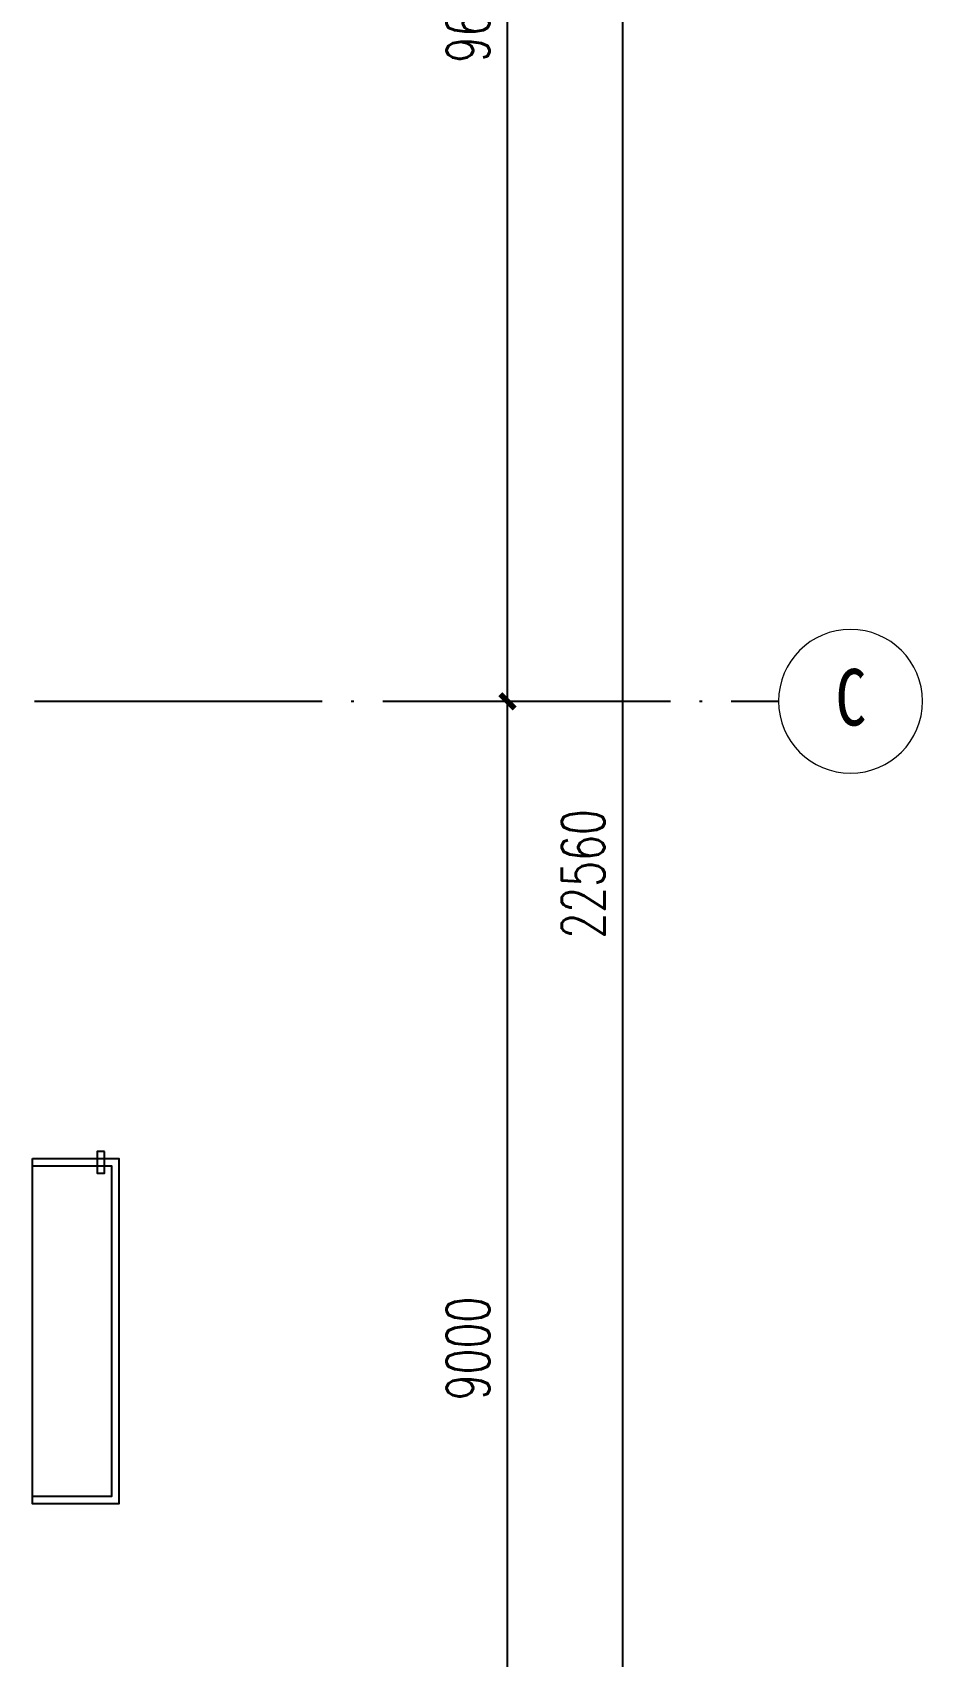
# Model space of a CAD drawing. Extents: x 3213259 to 3716512, y 332899 to 392399.
# Drawn here: x 3636799 to 3642983, y 369707 to 380998 of the extents above; entities that cross this region are included whole.
import ezdxf

# ---------------------------------------------------------------- set-up
doc = ezdxf.new("R2010")
doc.units = 0
doc.header["$LTSCALE"] = 1000
doc.header["$MEASUREMENT"] = 0
doc.linetypes.add('DOTE', pattern=[2.4200000000000004, 2, -0.2, 0.02, -0.2])
doc.layers.add('AXIS', color=3, linetype='Continuous')
doc.layers.add('DOTE', color=1, linetype='DOTE')
doc.layers.add('S-GRID-IDEN', color=7, linetype='Continuous', lineweight=18)
doc.styles.add('_TCH_DIM_T3', font='SIMPLEX.shx', dxfattribs={"width": 0.7058823529411765, "bigfont": 'GBCBIG'})
doc.styles.add('sepd_yb2', font='sepd_gbe.shx', dxfattribs={"width": 0.8, "bigfont": 'sepd_gbc.shx'})
doc.dimstyles.new('_TCH_ARCH&&100', dxfattribs={"dimtxt": 297.5, "dimasz": 100, "dimexe": 250, "dimexo": 300, "dimgap": 126.25, "dimtad": 1, "dimdec": 0, "dimzin": 0, "dimdsep": 46, "dimtxsty": '_TCH_DIM_T3', "dimblk": 'ARCHTICK', "dimcen": 0.09, "dimclrt": 7, "dimazin": 2, "dimtfac": 1, "dimtdec": 0, "dimtix": 1, "dimtmove": 2, "dimatfit": 3, "dimfxl": 1, "dimtolj": 1, "dimtzin": 0, "dimarcsym": 0})

# ---------------------------------------------------------------- blocks, each defined once
blk = doc.blocks.new('轴网 - M_轴线标头 - 圆-208176--3_200m层平面图')
at = {"layer": 'S-GRID-IDEN'}
blk.add_circle((0, 0), 5.000000000000004, dxfattribs=at)
blk = doc.blocks.new('_ArchTick')
at = {"color": 0, "linetype": 'ByBlock', "const_width": 0.4}
blk.add_lwpolyline([(-0.5, -0.5), (0.5, 0.5)], dxfattribs=at)
blk = doc.blocks.new('*D106')
at = {"layer": 'AXIS', "color": 0, "lineweight": -2}
for p, q in [((1996733.513834468, 317479.3967920198), (1997995.475934008, 317479.3967920198)), ((1997745.475934008, 294919.3967920165), (1997745.475934008, 317479.3967920198)), ((1996733.513834468, 294919.3967920165), (1997995.475934008, 294919.3967920165))]:
    blk.add_line(p, q, dxfattribs=at)
at = {"layer": 'Defpoints', "color": 0}
for p in [(1996433.513834468, 317479.3967920198), (1997745.475934008, 317479.3967920198), (1996433.513834468, 294919.3967920165)]:
    blk.add_point(p, dxfattribs=at)
at = {"layer": 'AXIS', "color": 0, "lineweight": -2, "xscale": 100, "yscale": 100, "zscale": 100}
for p, rotation in [((1997745.475934008, 317479.3967920198), 90), ((1997745.475934008, 294919.3967920165), 270)]:
    blk.add_blockref('_ArchTick', p, dxfattribs=dict(at, rotation=rotation))
at = {"layer": 'AXIS', "color": 7, "insert": (1997470.475934008, 306199.3967920181), "char_height": 297.5, "attachment_point": 5, "rotation": 90, "style": '_TCH_DIM_T3'}
blk.add_mtext('\\A1;22560', dxfattribs=at)
blk = doc.blocks.new('*D109')
at = {"layer": 'AXIS', "color": 0, "lineweight": -2}
for p, q in [((1996483.513834468, 307399.3967920206), (1997195.47593401, 307399.3967920206)), ((1996945.47593401, 298399.3967920205), (1996945.47593401, 307399.3967920206)), ((1996483.513834468, 298399.3967920205), (1997195.47593401, 298399.3967920205))]:
    blk.add_line(p, q, dxfattribs=at)
at = {"layer": 'Defpoints', "color": 0}
for p in [(1996183.513834468, 307399.3967920206), (1996945.47593401, 307399.3967920206), (1996183.513834468, 298399.3967920205)]:
    blk.add_point(p, dxfattribs=at)
at = {"layer": 'AXIS', "color": 0, "lineweight": -2, "xscale": 100, "yscale": 100, "zscale": 100}
for p, rotation in [((1996945.47593401, 307399.3967920206), 90), ((1996945.47593401, 298399.3967920205), 270)]:
    blk.add_blockref('_ArchTick', p, dxfattribs=dict(at, rotation=rotation))
at = {"layer": 'AXIS', "color": 7, "insert": (1996670.47593401, 302899.3967920206), "char_height": 297.5, "attachment_point": 5, "rotation": 90, "style": '_TCH_DIM_T3'}
blk.add_mtext('\\A1;9000', dxfattribs=at)
blk = doc.blocks.new('*D110')
at = {"layer": 'AXIS', "color": 0, "lineweight": -2}
for p, q in [((1996483.513834468, 316999.3967920205), (1997195.47593401, 316999.3967920205)), ((1996945.47593401, 307399.3967920206), (1996945.47593401, 316999.3967920205)), ((1996483.513834468, 307399.3967920206), (1997195.47593401, 307399.3967920206))]:
    blk.add_line(p, q, dxfattribs=at)
at = {"layer": 'Defpoints', "color": 0}
for p in [(1996183.513834468, 316999.3967920205), (1996945.47593401, 316999.3967920205), (1996183.513834468, 307399.3967920206)]:
    blk.add_point(p, dxfattribs=at)
at = {"layer": 'AXIS', "color": 0, "lineweight": -2, "xscale": 100, "yscale": 100, "zscale": 100}
for p, rotation in [((1996945.47593401, 316999.3967920205), 90), ((1996945.47593401, 307399.3967920206), 270)]:
    blk.add_blockref('_ArchTick', p, dxfattribs=dict(at, rotation=rotation))
at = {"layer": 'AXIS', "color": 7, "insert": (1996670.47593401, 312199.3967920206), "char_height": 297.5, "attachment_point": 5, "rotation": 90, "style": '_TCH_DIM_T3'}
blk.add_mtext('\\A1;9600', dxfattribs=at)
blk = doc.blocks.new('D3')
for points in [[(1993644.764755841, 304219.4238267321), (1994244.764755841, 304219.4238267321), (1994244.764755841, 301819.4238267388), (1993644.764755841, 301819.4238267388)], [(1994144.764755829, 304269.4238267321), (1994094.764755829, 304269.4238267321), (1994094.764755829, 304119.4238267321), (1994144.764755829, 304119.4238267321)], [(1993644.764755841, 304169.4238267321), (1994194.764755841, 304169.4238267321), (1994194.764755841, 301869.4238267388), (1993644.764755841, 301869.4238267388)]]:
    blk.add_lwpolyline(points, close=True)
at = {"layer": 'DOTE'}
blk.add_line((1942838.174557909, 307399.4242912958), (1998828.667279154, 307399.4242165083), dxfattribs=at)
at = {"layer": 'S-GRID-IDEN', "xscale": -99.99999999999993, "yscale": 99.99999999999993, "zscale": 99.99999999999993, "rotation": 90.00000000000058}
blk.add_blockref('轴网 - M_轴线标头 - 圆-208176--3_200m层平面图', (1999328.667279147, 307399.4263244333), dxfattribs=at)
at = {"layer": 'S-GRID-IDEN', "lineweight": 15, "insert": (1999331.246797055, 307624.1255609692), "char_height": 393.1818181818176, "width": 347.9429227488925, "attachment_point": 2, "line_spacing_factor": 0.887216023659094, "style": 'sepd_yb2'}
blk.add_mtext('\\f黑体|b0|i0|c134|p49|;C', dxfattribs=at)
at = {"layer": 'AXIS', "color": 3}
for p1, p2, distance, picture, middle in [((1996433.513834468, 294919.3967920165), (1996433.513834468, 317479.3967920198), -1311.9620995398145, '*D106', (1997470.475934008, 306199.3967920181)), ((1996183.513834468, 307399.3967920206), (1996183.513834468, 316999.3967920205), -761.96209954191, '*D110', (1996670.47593401, 312199.3967920206)), ((1996183.513834468, 298399.3967920205), (1996183.513834468, 307399.3967920206), -761.96209954191, '*D109', (1996670.47593401, 302899.3967920206))]:
    dim = blk.add_aligned_dim(p1=p1, p2=p2, distance=distance, dimstyle='_TCH_ARCH&&100', dxfattribs=at)
    dim.commit()
    dim.dimension.update_dxf_attribs({"geometry": picture, "text_midpoint": middle})

msp = doc.modelspace()

# ---------------------------------------------------------------- block references
msp.add_blockref('D3', (1643154.162040669, 68949.01182610355))

doc.saveas('drawing.dxf')
